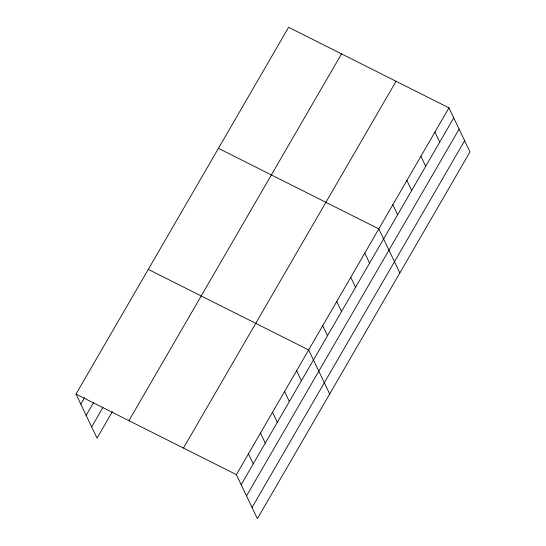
<?xml version="1.0" encoding="UTF-8"?>
<svg xmlns="http://www.w3.org/2000/svg" width="546" height="546" viewBox="0 0 546 546"><rect width="100%" height="100%" fill="white"/><g stroke="black" fill="none" stroke-linecap="round" stroke-linejoin="round"><path stroke-width="0.82" d="M76.01 394.089L288.602 27.3L448.976 107.855L469.99 151.911L257.398 518.7L236.384 474.645L76.01 394.089L97.024 438.145L112.394 411.629M80.801 404.129L84.534 397.672M86.152 415.349L93.632 402.45M91.673 426.917L102.887 407.569M128.931 420.673L341.523 53.883M183.463 448.061L396.055 81.272M236.384 474.645L448.976 107.855M241.168 484.677L453.76 117.895M246.526 495.904L459.118 129.115M252.04 507.473L464.632 140.684M218.448 148.341L378.822 228.897L399.836 272.952M148.294 269.383L308.667 349.938L329.682 393.994M434.944 132.064L439.735 142.103M420.911 156.272L425.703 166.312M406.879 180.48L411.67 190.513M392.854 204.689L397.638 214.721M364.789 253.105L369.574 263.138M350.757 277.313L355.548 287.346M336.725 301.522L341.516 311.554M322.693 325.73L327.484 335.763M296.615 370.72L301.406 380.76M284.568 391.502L289.36 401.542M272.522 412.291L277.313 422.324M260.476 433.074L265.267 443.113M248.43 453.856L253.221 463.895"/></g></svg>
